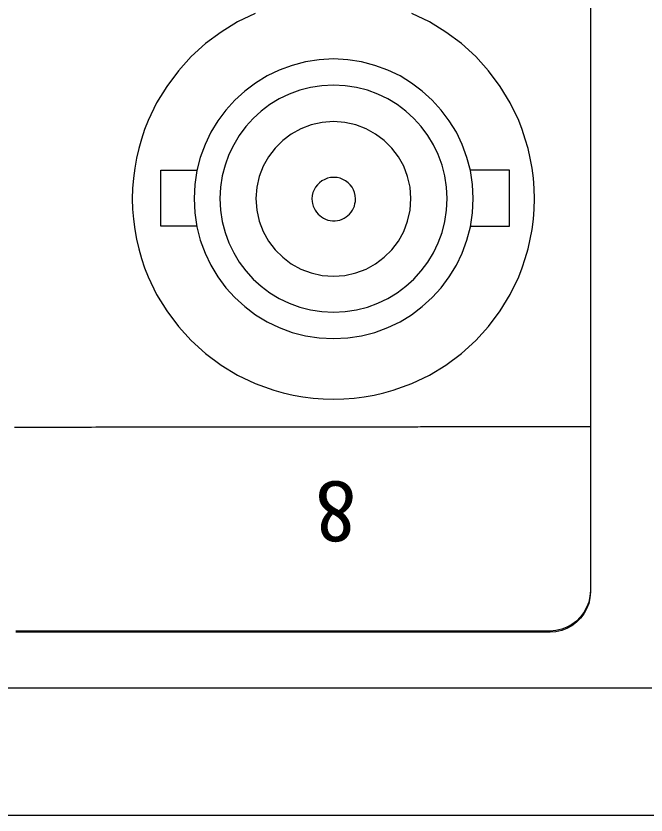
# Model space of a CAD drawing. Units: millimetres on the paper. Extents: x -139 to 141, y -98 to 91.
# Drawn here: x 15.15 to 20.08, y 67.23 to 73.47 of the extents above; entities that cross this region are included whole.
import ezdxf
from ezdxf.enums import TextEntityAlignment as Align

# ---------------------------------------------------------------- set-up
doc = ezdxf.new("R2010")
doc.units = ezdxf.units.MM
doc.layers.add('0-1_外形線', color=4, linetype='Continuous')
doc.styles.add('ＭＳ ゴシック', font='')
doc.styles.get('ＭＳ ゴシック').set_extended_font_data('MS Gothic')

msp = doc.modelspace()

# ---------------------------------------------------------------- linework, layer by layer
at = {"layer": '0-1_外形線'}
msp.add_line((-49.256, 67.229), (45.433, 67.229), dxfattribs=at)
for points in [[(19.643, 73.686), (19.643, 73.475), (19.643, 73.265), (19.643, 73.055), (19.643, 72.845), (19.643, 72.741), (19.643, 72.637), (19.643, 72.534), (19.643, 72.431), (19.643, 72.328), (19.643, 72.227), (19.643, 72.125), (19.643, 72.025), (19.643, 71.925), (19.643, 71.826), (19.643, 71.728), (19.643, 71.63), (19.643, 71.534)], [(17.025, 73.494), (16.887, 73.428)], [(19.111, 71.507), (19.135, 71.58), (19.156, 71.654), (19.174, 71.73), (19.188, 71.807), (19.198, 71.886), (19.204, 71.965), (19.206, 72.046), (19.204, 72.127), (19.198, 72.207), (19.188, 72.285), (19.174, 72.363), (19.156, 72.439), (19.135, 72.513), (19.111, 72.587), (19.083, 72.658), (19.017, 72.795), (18.938, 72.925), (18.848, 73.046), (18.747, 73.157), (18.635, 73.259), (18.514, 73.349), (18.385, 73.428), (18.248, 73.494)], [(16.887, 73.428), (16.758, 73.349), (16.637, 73.259), (16.525, 73.157), (16.424, 73.046), (16.333, 72.925), (16.254, 72.795), (16.188, 72.658), (16.16, 72.587), (16.135, 72.513), (16.114, 72.439), (16.096, 72.363), (16.083, 72.285), (16.073, 72.207), (16.066, 72.127), (16.064, 72.046)], [(17.636, 73.139), (17.525, 73.133), (17.416, 73.116), (17.312, 73.089), (17.212, 73.052), (17.117, 73.006), (17.027, 72.951), (16.943, 72.888), (16.865, 72.817), (16.795, 72.74), (16.732, 72.656), (16.678, 72.566), (16.632, 72.47), (16.595, 72.37), (16.568, 72.266), (16.552, 72.158), (16.546, 72.048)], [(18.728, 72.048), (18.722, 72.158), (18.706, 72.266), (18.679, 72.37), (18.642, 72.47), (18.596, 72.566), (18.541, 72.656), (18.478, 72.74), (18.407, 72.817), (18.33, 72.888), (18.246, 72.951), (18.156, 73.006), (18.06, 73.052), (17.96, 73.089), (17.856, 73.116), (17.747, 73.133), (17.636, 73.139)], [(18.525, 72.048), (18.52, 72.138), (18.507, 72.225), (18.485, 72.31), (18.455, 72.391), (18.418, 72.469), (18.373, 72.542), (18.322, 72.61), (18.265, 72.673), (18.202, 72.731), (18.134, 72.782), (18.06, 72.827), (17.983, 72.865), (17.901, 72.895), (17.816, 72.917), (17.727, 72.93), (17.636, 72.935), (17.545, 72.93), (17.457, 72.917), (17.372, 72.895), (17.29, 72.865), (17.212, 72.827), (17.139, 72.782), (17.071, 72.731), (17.008, 72.673), (16.951, 72.61), (16.9, 72.542), (16.856, 72.469), (16.818, 72.391), (16.789, 72.31), (16.767, 72.225), (16.753, 72.138), (16.749, 72.048)], [(17.636, 72.649), (17.547, 72.643), (17.462, 72.624), (17.381, 72.593), (17.306, 72.552), (17.239, 72.501), (17.179, 72.442), (17.127, 72.375), (17.086, 72.301), (17.055, 72.221), (17.036, 72.136), (17.029, 72.048)], [(18.241, 72.048), (18.234, 72.136), (18.215, 72.221), (18.185, 72.301), (18.143, 72.375), (18.093, 72.442), (18.033, 72.501), (17.965, 72.552), (17.891, 72.593), (17.811, 72.624), (17.725, 72.643), (17.636, 72.649)], [(16.565, 71.832), (16.287, 71.832), (16.287, 72.269), (16.565, 72.269)], [(18.706, 71.832), (19.01, 71.832), (19.01, 72.269), (18.706, 72.269)], [(17.638, 72.213), (17.613, 72.212), (17.589, 72.206), (17.567, 72.198), (17.546, 72.186), (17.527, 72.172), (17.51, 72.156), (17.495, 72.137), (17.484, 72.117), (17.475, 72.094), (17.47, 72.071), (17.468, 72.046)], [(17.638, 72.213), (17.613, 72.212), (17.589, 72.206), (17.567, 72.198), (17.546, 72.186), (17.527, 72.172), (17.51, 72.156), (17.495, 72.137), (17.484, 72.117), (17.475, 72.094), (17.47, 72.071), (17.468, 72.046)], [(17.808, 72.046), (17.806, 72.071), (17.801, 72.094), (17.792, 72.117), (17.781, 72.137), (17.767, 72.156), (17.75, 72.172), (17.731, 72.186), (17.71, 72.198), (17.688, 72.206), (17.664, 72.212), (17.638, 72.213)], [(17.808, 72.046), (17.806, 72.071), (17.801, 72.094), (17.792, 72.117), (17.781, 72.137), (17.767, 72.156), (17.75, 72.172), (17.731, 72.186), (17.71, 72.198), (17.688, 72.206), (17.664, 72.212), (17.638, 72.213)], [(16.064, 72.046), (16.066, 71.965), (16.073, 71.886), (16.083, 71.807), (16.096, 71.73), (16.114, 71.654), (16.135, 71.58), (16.16, 71.507), (16.188, 71.436), (16.254, 71.299), (16.333, 71.169), (16.424, 71.049), (16.525, 70.938), (16.637, 70.837), (16.758, 70.746), (16.887, 70.668), (17.025, 70.602), (17.169, 70.549), (17.244, 70.528), (17.32, 70.511), (17.397, 70.497), (17.476, 70.487), (17.555, 70.481), (17.636, 70.479), (17.717, 70.481), (17.797, 70.487), (17.875, 70.497), (17.953, 70.511), (18.029, 70.528), (18.103, 70.549), (18.248, 70.602), (18.385, 70.668), (18.514, 70.746), (18.635, 70.837), (18.747, 70.938), (18.848, 71.049), (18.938, 71.169), (19.017, 71.299), (19.083, 71.436), (19.111, 71.507)], [(16.546, 72.048), (16.552, 71.936), (16.568, 71.827), (16.595, 71.722), (16.632, 71.622), (16.678, 71.526), (16.732, 71.436), (16.795, 71.351), (16.865, 71.274), (16.943, 71.203), (17.027, 71.14), (17.117, 71.085), (17.212, 71.039), (17.312, 71.002), (17.416, 70.975), (17.525, 70.958), (17.636, 70.953)], [(16.749, 72.048), (16.753, 71.957), (16.767, 71.868), (16.789, 71.783), (16.818, 71.701), (16.856, 71.624), (16.9, 71.55), (16.951, 71.482), (17.008, 71.419), (17.071, 71.362), (17.139, 71.311), (17.212, 71.267), (17.29, 71.229), (17.372, 71.2), (17.457, 71.178), (17.545, 71.164), (17.636, 71.16)], [(17.029, 72.048), (17.036, 71.957), (17.055, 71.871), (17.086, 71.791), (17.127, 71.716), (17.179, 71.648), (17.239, 71.589), (17.306, 71.538), (17.381, 71.497), (17.462, 71.466), (17.547, 71.447), (17.636, 71.44)], [(17.468, 72.046), (17.469, 72.026), (17.472, 72.008), (17.477, 71.989), (17.484, 71.972), (17.493, 71.956), (17.503, 71.941), (17.515, 71.927), (17.528, 71.915), (17.542, 71.904), (17.558, 71.894), (17.574, 71.886), (17.592, 71.88), (17.61, 71.876), (17.629, 71.874), (17.648, 71.874), (17.667, 71.876), (17.685, 71.88), (17.703, 71.886), (17.719, 71.894), (17.734, 71.904), (17.749, 71.915), (17.762, 71.927), (17.773, 71.941), (17.784, 71.956), (17.792, 71.972), (17.799, 71.989), (17.804, 72.008), (17.807, 72.026), (17.808, 72.046)], [(17.468, 72.046), (17.469, 72.026), (17.472, 72.008), (17.477, 71.989), (17.484, 71.972), (17.493, 71.956), (17.503, 71.941), (17.515, 71.927), (17.528, 71.915), (17.542, 71.904), (17.558, 71.894), (17.574, 71.886), (17.592, 71.88), (17.61, 71.876), (17.629, 71.874), (17.648, 71.874), (17.667, 71.876), (17.685, 71.88), (17.703, 71.886), (17.719, 71.894), (17.734, 71.904), (17.749, 71.915), (17.762, 71.927), (17.773, 71.941), (17.784, 71.956), (17.792, 71.972), (17.799, 71.989), (17.804, 72.008), (17.807, 72.026), (17.808, 72.046)], [(17.636, 71.44), (17.725, 71.447), (17.811, 71.466), (17.891, 71.497), (17.965, 71.538), (18.033, 71.589), (18.093, 71.648), (18.143, 71.716), (18.185, 71.791), (18.215, 71.871), (18.234, 71.957), (18.241, 72.048)], [(17.636, 71.16), (17.727, 71.164), (17.816, 71.178), (17.901, 71.2), (17.983, 71.229), (18.06, 71.267), (18.134, 71.311), (18.202, 71.362), (18.265, 71.419), (18.322, 71.482), (18.373, 71.55), (18.418, 71.624), (18.455, 71.701), (18.485, 71.783), (18.507, 71.868), (18.52, 71.957), (18.525, 72.048)], [(17.636, 70.953), (17.747, 70.958), (17.856, 70.975), (17.96, 71.002), (18.06, 71.039), (18.156, 71.085), (18.246, 71.14), (18.33, 71.203), (18.407, 71.274), (18.478, 71.351), (18.541, 71.436), (18.596, 71.526), (18.642, 71.622), (18.679, 71.722), (18.706, 71.827), (18.722, 71.936), (18.728, 72.048)], [(19.643, 71.534), (19.643, 71.438), (19.643, 71.344), (19.643, 71.25), (19.643, 71.158), (19.643, 71.067), (19.643, 71.022), (19.643, 70.977), (19.643, 70.933), (19.643, 70.889), (19.643, 70.845), (19.643, 70.801), (19.643, 70.758), (19.643, 70.716), (19.643, 70.673), (19.643, 70.631), (19.643, 70.589), (19.643, 70.548), (19.643, 70.507), (19.643, 70.467), (19.643, 70.427), (19.643, 70.387), (19.643, 70.348), (19.643, 70.309), (19.643, 70.271), (19.643, 70.233), (19.643, 70.195), (19.643, 70.158), (19.643, 70.121), (19.643, 70.085), (19.643, 70.049), (19.643, 70.014), (19.643, 69.979), (19.643, 69.945), (19.643, 69.911), (19.643, 69.878), (19.643, 69.845), (19.643, 69.812), (19.643, 69.781), (19.643, 69.749)], [(15.143, 70.262), (15.18, 70.262), (15.216, 70.262), (15.252, 70.262)], [(15.252, 70.262), (15.288, 70.262), (15.324, 70.262), (15.36, 70.262), (15.395, 70.262), (15.431, 70.262), (15.466, 70.262), (15.501, 70.262), (15.536, 70.262), (15.572, 70.262), (15.606, 70.262), (15.641, 70.262), (15.676, 70.262), (15.71, 70.262), (15.745, 70.262), (15.779, 70.263), (15.813, 70.263), (15.847, 70.263), (15.881, 70.263), (15.915, 70.263), (15.949, 70.263), (15.982, 70.263), (16.016, 70.263), (16.049, 70.263), (16.082, 70.263), (16.115, 70.263), (16.148, 70.263), (16.181, 70.263), (16.214, 70.263), (16.246, 70.263), (16.279, 70.263), (16.311, 70.263), (16.343, 70.263), (16.375, 70.263), (16.407, 70.263), (16.439, 70.263), (16.471, 70.263), (16.502, 70.263), (16.534, 70.263), (16.565, 70.263)], [(16.565, 70.263), (16.596, 70.263), (16.627, 70.263), (16.658, 70.263), (16.688, 70.263), (16.719, 70.263), (16.749, 70.263), (16.78, 70.263), (16.81, 70.263), (16.84, 70.263), (16.87, 70.263), (16.9, 70.263), (16.929, 70.263), (16.959, 70.263), (16.988, 70.263), (17.017, 70.263), (17.046, 70.264), (17.075, 70.264), (17.104, 70.264), (17.133, 70.264), (17.161, 70.264), (17.19, 70.264), (17.218, 70.264), (17.246, 70.264), (17.274, 70.264), (17.302, 70.264), (17.33, 70.264), (17.357, 70.264), (17.385, 70.264), (17.412, 70.264), (17.439, 70.264), (17.466, 70.264), (17.493, 70.264), (17.519, 70.264), (17.546, 70.264), (17.572, 70.264), (17.598, 70.264), (17.625, 70.264), (17.65, 70.264), (17.676, 70.264)], [(17.676, 70.264), (17.702, 70.264), (17.727, 70.264), (17.753, 70.264), (17.778, 70.264), (17.803, 70.264), (17.828, 70.264), (17.853, 70.264), (17.877, 70.264), (17.902, 70.264), (17.926, 70.264), (17.95, 70.264), (17.974, 70.264), (17.998, 70.264), (18.022, 70.264), (18.045, 70.264), (18.068, 70.264), (18.092, 70.264), (18.115, 70.264), (18.138, 70.264), (18.16, 70.264), (18.183, 70.264), (18.205, 70.264), (18.228, 70.264), (18.25, 70.264), (18.272, 70.264), (18.294, 70.264), (18.315, 70.265), (18.337, 70.265), (18.358, 70.265), (18.379, 70.265), (18.4, 70.265), (18.421, 70.265), (18.442, 70.265), (18.462, 70.265), (18.483, 70.265), (18.503, 70.265), (18.523, 70.265), (18.543, 70.265), (18.563, 70.265)], [(18.563, 70.265), (18.582, 70.265), (18.601, 70.265), (18.621, 70.265), (18.64, 70.265), (18.659, 70.265), (18.677, 70.265), (18.696, 70.265), (18.714, 70.265), (18.733, 70.265), (18.751, 70.265), (18.769, 70.265), (18.786, 70.265), (18.804, 70.265), (18.821, 70.265), (18.838, 70.265), (18.855, 70.265), (18.872, 70.265), (18.889, 70.265), (18.906, 70.265), (18.922, 70.265), (18.938, 70.265), (18.954, 70.265), (18.97, 70.265), (18.986, 70.265), (19.001, 70.265), (19.016, 70.265), (19.032, 70.265), (19.047, 70.265), (19.061, 70.265), (19.076, 70.265), (19.09, 70.265), (19.105, 70.265), (19.119, 70.265), (19.133, 70.265), (19.146, 70.265), (19.16, 70.265), (19.173, 70.265), (19.187, 70.265), (19.2, 70.265)], [(19.2, 70.265), (19.212, 70.265), (19.225, 70.265), (19.238, 70.265), (19.25, 70.265), (19.262, 70.265), (19.274, 70.265), (19.286, 70.265), (19.297, 70.265), (19.309, 70.265), (19.32, 70.265), (19.331, 70.265), (19.342, 70.265), (19.352, 70.265), (19.363, 70.265), (19.373, 70.265), (19.383, 70.265), (19.393, 70.265), (19.403, 70.265), (19.413, 70.265), (19.422, 70.265), (19.431, 70.265), (19.44, 70.265), (19.449, 70.265), (19.457, 70.265), (19.466, 70.265), (19.474, 70.265), (19.482, 70.265), (19.49, 70.265), (19.498, 70.265), (19.505, 70.265), (19.512, 70.265), (19.519, 70.265), (19.526, 70.265), (19.533, 70.265), (19.54, 70.265), (19.546, 70.265), (19.552, 70.265), (19.558, 70.265), (19.564, 70.265)], [(19.564, 70.265), (19.569, 70.265), (19.574, 70.266), (19.58, 70.266), (19.585, 70.266), (19.589, 70.266), (19.594, 70.266), (19.598, 70.266), (19.602, 70.266), (19.606, 70.266), (19.61, 70.266), (19.614, 70.266), (19.617, 70.266), (19.62, 70.266), (19.623, 70.266), (19.626, 70.266), (19.628, 70.266), (19.631, 70.266), (19.633, 70.266), (19.635, 70.266), (19.637, 70.266), (19.638, 70.266), (19.639, 70.266), (19.641, 70.266), (19.641, 70.266), (19.642, 70.266), (19.643, 70.266), (19.643, 70.266), (19.643, 70.266)], [(19.643, 70.266), (19.643, 70.262), (19.643, 70.251), (19.643, 70.234), (19.643, 70.21), (19.643, 70.181), (19.643, 70.146), (19.643, 70.107), (19.643, 70.064), (19.643, 70.017), (19.643, 69.966), (19.643, 69.913), (19.643, 69.857), (19.643, 69.74), (19.643, 69.62), (19.643, 69.499), (19.643, 69.383), (19.643, 69.327), (19.643, 69.274), (19.643, 69.223), (19.643, 69.176), (19.643, 69.132), (19.643, 69.093), (19.643, 69.059), (19.643, 69.029), (19.643, 69.006), (19.643, 68.989), (19.643, 68.978), (19.643, 68.974)], [(19.643, 69.749), (19.643, 69.719), (19.643, 69.688), (19.643, 69.659), (19.643, 69.63), (19.643, 69.601), (19.643, 69.573), (19.643, 69.545), (19.643, 69.518), (19.643, 69.492), (19.643, 69.466), (19.643, 69.441), (19.643, 69.417), (19.643, 69.393), (19.643, 69.369), (19.643, 69.347), (19.643, 69.325), (19.643, 69.303), (19.643, 69.282), (19.643, 69.262), (19.643, 69.243), (19.643, 69.224), (19.643, 69.206), (19.643, 69.188), (19.643, 69.171), (19.643, 69.155), (19.643, 69.139), (19.643, 69.125), (19.643, 69.11), (19.643, 69.097), (19.643, 69.084), (19.643, 69.072), (19.643, 69.061), (19.643, 69.051), (19.643, 69.041), (19.643, 69.032), (19.643, 69.024), (19.643, 69.016), (19.643, 69.009), (19.643, 69.003)], [(19.643, 68.983), (19.64, 68.937), (19.63, 68.893), (19.614, 68.851), (19.592, 68.812), (19.566, 68.777), (19.534, 68.745), (19.499, 68.718), (19.46, 68.697), (19.419, 68.681), (19.374, 68.671), (19.328, 68.667)], [(19.643, 68.974), (19.64, 68.928), (19.63, 68.883), (19.614, 68.841), (19.592, 68.802), (19.566, 68.767), (19.534, 68.736), (19.499, 68.709), (19.46, 68.687), (19.419, 68.671), (19.374, 68.661), (19.328, 68.658)], [(19.643, 69.003), (19.643, 68.998), (19.643, 68.994), (19.643, 68.99), (19.643, 68.987), (19.643, 68.985), (19.643, 68.984), (19.643, 68.983)], [(15.959, 68.667), (15.927, 68.667), (15.894, 68.667), (15.862, 68.667), (15.83, 68.667), (15.797, 68.667), (15.764, 68.667), (15.731, 68.667), (15.698, 68.667), (15.665, 68.667), (15.632, 68.667), (15.599, 68.667), (15.565, 68.667), (15.532, 68.667), (15.498, 68.667), (15.464, 68.667), (15.43, 68.667), (15.396, 68.667), (15.362, 68.667), (15.328, 68.667), (15.293, 68.667), (15.259, 68.667), (15.224, 68.667), (15.189, 68.667), (15.154, 68.667)], [(15.959, 68.658), (15.927, 68.658), (15.894, 68.658), (15.862, 68.658), (15.83, 68.658), (15.797, 68.658), (15.764, 68.658), (15.731, 68.658), (15.698, 68.658), (15.665, 68.658), (15.632, 68.658), (15.599, 68.658), (15.565, 68.658), (15.532, 68.658), (15.498, 68.658), (15.464, 68.658), (15.43, 68.658), (15.396, 68.658), (15.362, 68.658), (15.328, 68.658), (15.293, 68.658), (15.259, 68.658), (15.224, 68.658), (15.189, 68.658), (15.154, 68.658)], [(17.109, 68.667), (17.082, 68.667), (17.055, 68.667), (17.028, 68.667), (17, 68.667), (16.973, 68.667), (16.945, 68.667), (16.918, 68.667), (16.89, 68.667), (16.862, 68.667), (16.834, 68.667), (16.805, 68.667), (16.777, 68.667), (16.748, 68.667), (16.72, 68.667), (16.691, 68.667), (16.662, 68.667), (16.633, 68.667), (16.603, 68.667), (16.574, 68.667), (16.544, 68.667), (16.515, 68.667), (16.485, 68.667), (16.455, 68.667), (16.425, 68.667), (16.395, 68.667), (16.365, 68.667), (16.334, 68.667), (16.303, 68.667), (16.273, 68.667), (16.242, 68.667), (16.211, 68.667), (16.18, 68.667), (16.149, 68.667), (16.117, 68.667), (16.086, 68.667), (16.054, 68.667), (16.023, 68.667), (15.991, 68.667), (15.959, 68.667)], [(17.109, 68.658), (17.082, 68.658), (17.055, 68.658), (17.028, 68.658), (17, 68.658), (16.973, 68.658), (16.945, 68.658), (16.918, 68.658), (16.89, 68.658), (16.862, 68.658), (16.834, 68.658), (16.805, 68.658), (16.777, 68.658), (16.748, 68.658), (16.72, 68.658), (16.691, 68.658), (16.662, 68.658), (16.633, 68.658), (16.603, 68.658), (16.574, 68.658), (16.544, 68.658), (16.515, 68.658), (16.485, 68.658), (16.455, 68.658), (16.425, 68.658), (16.395, 68.658), (16.365, 68.658), (16.334, 68.658), (16.303, 68.658), (16.273, 68.658), (16.242, 68.658), (16.211, 68.658), (16.18, 68.658), (16.149, 68.658), (16.117, 68.658), (16.086, 68.658), (16.054, 68.658), (16.023, 68.658), (15.991, 68.658), (15.959, 68.658)], [(18.045, 68.667), (18.023, 68.667), (18.002, 68.667), (17.981, 68.667), (17.959, 68.667), (17.937, 68.667), (17.916, 68.667), (17.893, 68.667), (17.871, 68.667), (17.849, 68.667), (17.826, 68.667), (17.804, 68.667), (17.781, 68.667), (17.758, 68.667), (17.735, 68.667), (17.712, 68.667), (17.688, 68.667), (17.665, 68.667), (17.641, 68.667), (17.617, 68.667), (17.593, 68.667), (17.569, 68.667), (17.545, 68.667), (17.52, 68.667), (17.495, 68.667), (17.471, 68.667), (17.446, 68.667), (17.421, 68.667), (17.396, 68.667), (17.37, 68.667), (17.345, 68.667), (17.319, 68.667), (17.293, 68.667), (17.267, 68.667), (17.241, 68.667), (17.215, 68.667), (17.189, 68.667), (17.162, 68.667), (17.136, 68.667), (17.109, 68.667)], [(18.045, 68.658), (18.023, 68.658), (18.002, 68.658), (17.981, 68.658), (17.959, 68.658), (17.937, 68.658), (17.916, 68.658), (17.893, 68.658), (17.871, 68.658), (17.849, 68.658), (17.826, 68.658), (17.804, 68.658), (17.781, 68.658), (17.758, 68.658), (17.735, 68.658), (17.712, 68.658), (17.688, 68.658), (17.665, 68.658), (17.641, 68.658), (17.617, 68.658), (17.593, 68.658), (17.569, 68.658), (17.545, 68.658), (17.52, 68.658), (17.495, 68.658), (17.471, 68.658), (17.446, 68.658), (17.421, 68.658), (17.396, 68.658), (17.37, 68.658), (17.345, 68.658), (17.319, 68.658), (17.293, 68.658), (17.267, 68.658), (17.241, 68.658), (17.215, 68.658), (17.189, 68.658), (17.162, 68.658), (17.136, 68.658), (17.109, 68.658)], [(18.742, 68.667), (18.727, 68.667), (18.712, 68.667), (18.697, 68.667), (18.682, 68.667), (18.667, 68.667), (18.651, 68.667), (18.635, 68.667), (18.619, 68.667), (18.603, 68.667), (18.587, 68.667), (18.571, 68.667), (18.554, 68.667), (18.537, 68.667), (18.52, 68.667), (18.503, 68.667), (18.486, 68.667), (18.469, 68.667), (18.451, 68.667), (18.433, 68.667), (18.416, 68.667), (18.397, 68.667), (18.379, 68.667), (18.361, 68.667), (18.342, 68.667), (18.324, 68.667), (18.305, 68.667), (18.286, 68.667), (18.266, 68.667), (18.247, 68.667), (18.227, 68.667), (18.208, 68.667), (18.188, 68.667), (18.168, 68.667), (18.148, 68.667), (18.127, 68.667), (18.107, 68.667), (18.086, 68.667), (18.066, 68.667), (18.045, 68.667)], [(18.742, 68.658), (18.727, 68.658), (18.712, 68.658), (18.697, 68.658), (18.682, 68.658), (18.667, 68.658), (18.651, 68.658), (18.635, 68.658), (18.619, 68.658), (18.603, 68.658), (18.587, 68.658), (18.571, 68.658), (18.554, 68.658), (18.537, 68.658), (18.52, 68.658), (18.503, 68.658), (18.486, 68.658), (18.469, 68.658), (18.451, 68.658), (18.433, 68.658), (18.416, 68.658), (18.397, 68.658), (18.379, 68.658), (18.361, 68.658), (18.342, 68.658), (18.324, 68.658), (18.305, 68.658), (18.286, 68.658), (18.266, 68.658), (18.247, 68.658), (18.227, 68.658), (18.208, 68.658), (18.188, 68.658), (18.168, 68.658), (18.148, 68.658), (18.127, 68.658), (18.107, 68.658), (18.086, 68.658), (18.066, 68.658), (18.045, 68.658)], [(19.178, 68.667), (19.17, 68.667), (19.162, 68.667), (19.154, 68.667), (19.146, 68.667), (19.137, 68.667), (19.129, 68.667), (19.12, 68.667), (19.111, 68.667), (19.102, 68.667), (19.092, 68.667), (19.083, 68.667), (19.073, 68.667), (19.063, 68.667), (19.053, 68.667), (19.043, 68.667), (19.032, 68.667), (19.021, 68.667), (19.011, 68.667), (19, 68.667), (18.988, 68.667), (18.977, 68.667), (18.965, 68.667), (18.954, 68.667), (18.942, 68.667), (18.93, 68.667), (18.917, 68.667), (18.905, 68.667), (18.892, 68.667), (18.88, 68.667), (18.867, 68.667), (18.853, 68.667), (18.84, 68.667), (18.827, 68.667), (18.813, 68.667), (18.799, 68.667), (18.785, 68.667), (18.771, 68.667), (18.756, 68.667), (18.742, 68.667)], [(19.178, 68.658), (19.17, 68.658), (19.162, 68.658), (19.154, 68.658), (19.146, 68.658), (19.137, 68.658), (19.129, 68.658), (19.12, 68.658), (19.111, 68.658), (19.102, 68.658), (19.092, 68.658), (19.083, 68.658), (19.073, 68.658), (19.063, 68.658), (19.053, 68.658), (19.043, 68.658), (19.032, 68.658), (19.021, 68.658), (19.011, 68.658), (19, 68.658), (18.988, 68.658), (18.977, 68.658), (18.965, 68.658), (18.954, 68.658), (18.942, 68.658), (18.93, 68.658), (18.917, 68.658), (18.905, 68.658), (18.892, 68.658), (18.88, 68.658), (18.867, 68.658), (18.853, 68.658), (18.84, 68.658), (18.827, 68.658), (18.813, 68.658), (18.799, 68.658), (18.785, 68.658), (18.771, 68.658), (18.756, 68.658), (18.742, 68.658)], [(19.328, 68.667), (19.328, 68.667), (19.328, 68.667), (19.327, 68.667), (19.326, 68.667), (19.326, 68.667), (19.324, 68.667), (19.323, 68.667), (19.322, 68.667), (19.32, 68.667), (19.318, 68.667), (19.316, 68.667), (19.314, 68.667), (19.311, 68.667), (19.308, 68.667), (19.305, 68.667), (19.302, 68.667), (19.299, 68.667), (19.296, 68.667), (19.292, 68.667), (19.288, 68.667), (19.284, 68.667), (19.28, 68.667), (19.275, 68.667), (19.271, 68.667), (19.266, 68.667), (19.261, 68.667), (19.255, 68.667), (19.25, 68.667), (19.244, 68.667), (19.239, 68.667), (19.233, 68.667), (19.226, 68.667), (19.22, 68.667), (19.213, 68.667), (19.207, 68.667), (19.2, 68.667), (19.192, 68.667), (19.185, 68.667), (19.178, 68.667)], [(19.328, 68.658), (19.328, 68.658), (19.328, 68.658), (19.327, 68.658), (19.326, 68.658), (19.326, 68.658), (19.324, 68.658), (19.323, 68.658), (19.322, 68.658), (19.32, 68.658), (19.318, 68.658), (19.316, 68.658), (19.314, 68.658), (19.311, 68.658), (19.308, 68.658), (19.305, 68.658), (19.302, 68.658), (19.299, 68.658), (19.296, 68.658), (19.292, 68.658), (19.288, 68.658), (19.284, 68.658), (19.28, 68.658), (19.275, 68.658), (19.271, 68.658), (19.266, 68.658), (19.261, 68.658), (19.255, 68.658), (19.25, 68.658), (19.244, 68.658), (19.239, 68.658), (19.233, 68.658), (19.226, 68.658), (19.22, 68.658), (19.213, 68.658), (19.207, 68.658), (19.2, 68.658), (19.192, 68.658), (19.185, 68.658), (19.178, 68.658)], [(18.44, 68.221), (18.298, 68.221), (18.157, 68.221), (18.015, 68.221), (17.873, 68.221), (17.731, 68.221), (17.589, 68.221), (17.447, 68.221), (17.304, 68.221), (17.162, 68.221), (17.019, 68.221), (16.877, 68.221), (16.591, 68.221), (16.305, 68.221), (16.018, 68.221), (15.731, 68.221), (15.443, 68.221), (15.155, 68.221), (14.867, 68.221)], [(20.124, 68.221), (19.985, 68.221), (19.845, 68.221), (19.705, 68.221), (19.565, 68.221), (19.425, 68.221), (19.285, 68.221), (19.144, 68.221), (19.004, 68.221), (18.863, 68.221), (18.722, 68.221), (18.581, 68.221), (18.44, 68.221)]]:
    msp.add_lwpolyline(points, dxfattribs=at)

# ---------------------------------------------------------------- texts
at = {"layer": '0-1_外形線', "style": 'ＭＳ ゴシック'}
msp.add_text('8', height=0.4804, rotation=180, dxfattribs=at).set_placement((17.817, 69.98), align=Align.BOTTOM_LEFT)

doc.saveas('drawing.dxf')
